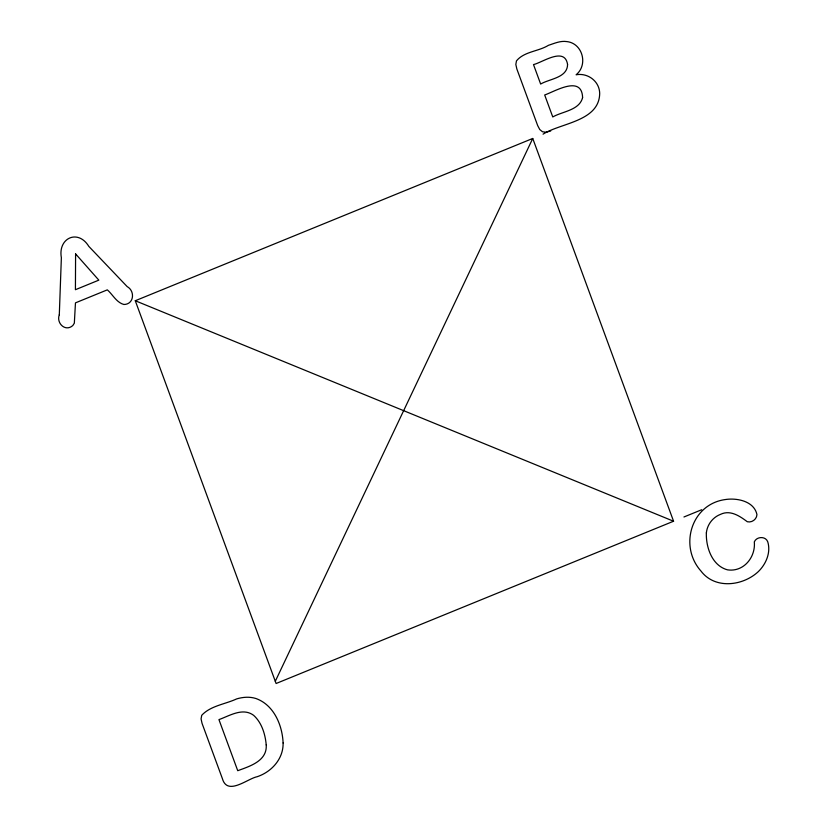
<?xml version="1.0" encoding="UTF-8"?>
<svg xmlns="http://www.w3.org/2000/svg" width="828" height="828" viewBox="0 0 828 828"><rect width="100%" height="100%" fill="white"/><g stroke="black" fill="none" stroke-linecap="round" stroke-linejoin="round"><path stroke-width="1.24" d="M275.289 681.299L532.746 138.462L673.568 521.226L276.107 683.504L135.274 300.74L532.746 138.462M543.075 134.167C560.753 122.865 599.503 121.468 599.689 93.181C599.327 81.123 587.766 72.657 576.112 74.768C588.366 64.894 582.653 43.201 566.725 41.576C560.339 40.613 554.356 43.408 548.426 45.323C538.552 51.471 524.145 51.45 516.475 60.879L515.834 64.46L516.848 68.972L537.662 125.545L539.763 129.541L542.495 131.755L546.076 132.221L550.723 130.959M683.949 516.982L701.699 509.737M135.274 300.74L673.568 521.226M75.596 253.906L75.42 289.707L98.832 280.143L75.596 253.906M59.305 314.775C56.066 323.241 65.495 332.204 72.833 325.507L74.334 323.189L75.462 302.862L107.329 289.852C112.753 294.592 116.52 302.551 123.91 304.487C134.022 304.435 135.326 291.073 127.16 286.591L88.813 246.382C77.967 228.663 57.774 238.081 61.365 257.705L59.305 314.775M706.356 532.89C705.86 547.37 712.121 565.741 727.512 569.85C743.647 572.262 755.778 557.182 754.308 541.874C756.595 536.378 765.683 535.923 767.763 541.843C771.013 552.535 766.024 564.127 758.303 571.63C742.809 586.11 714.864 589.515 700.954 571.02C678.825 546.304 691.142 504.283 725.173 499.574C736.92 497.68 754.142 501.126 756.947 514.602C756.74 519.332 751.855 522.903 747.301 521.733C739.642 516.01 730.213 509.562 720.401 514.405C712.691 517.376 707.205 524.693 706.356 532.89M567.573 64.47C567.397 77.935 549.368 78.795 540.653 84.052L533.501 64.584C542.464 62.493 564.758 46.451 567.573 64.47M283.104 742.944C283.507 758.79 271.594 771.944 257.063 776.747C247.468 778.662 227.296 796.225 222.37 778.568L202.053 723.372L201.069 718.89L201.732 715.299C210.529 705.746 225.185 704.235 236.673 698.904C242.925 697.041 249.601 696.514 255.883 698.501C273.851 704.876 282.327 725.069 283.104 742.944M266.223 744.869C267.34 761.025 249.756 766.262 237.739 770.702L218.944 719.615C229.646 715.754 242.749 707.247 253.616 715.32C261.793 722.668 265.25 734.198 266.223 744.869M582.601 97.569C579.455 110.393 562.347 111.397 552.762 116.955L544.679 94.982C555.091 91.38 581.825 74.789 582.601 97.569"/></g></svg>
